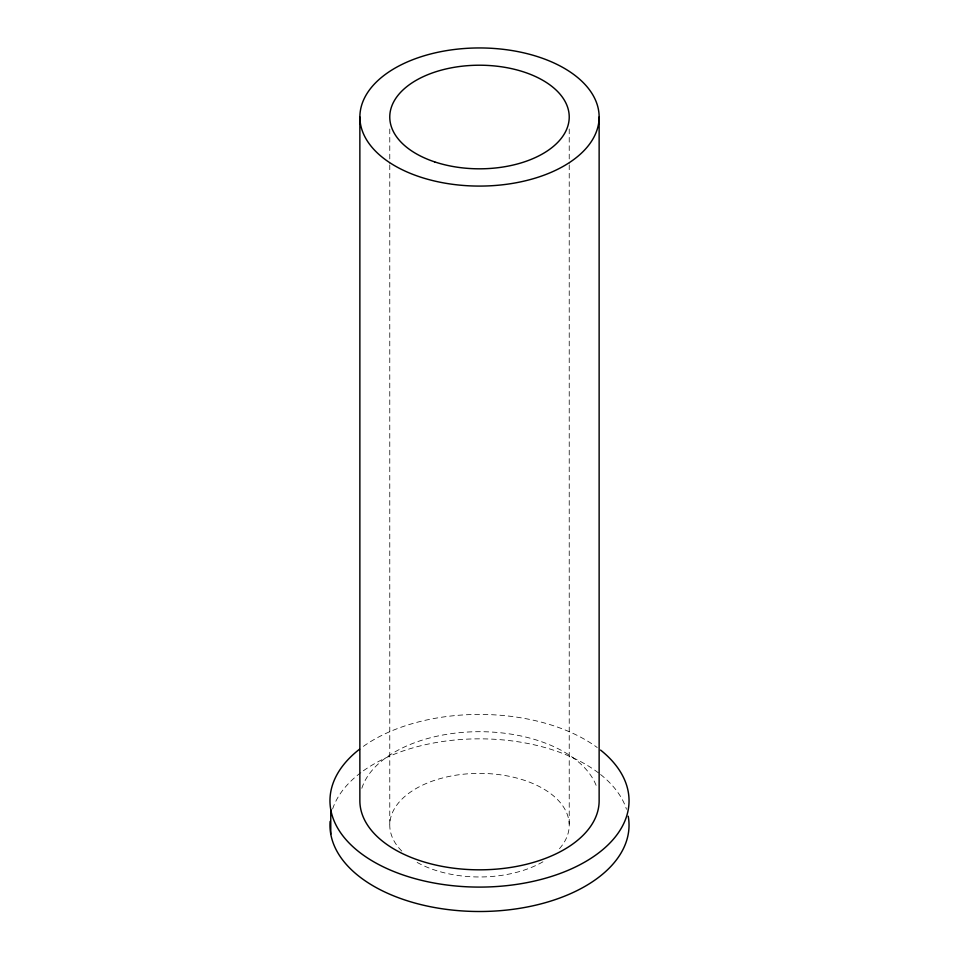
<?xml version="1.0" encoding="UTF-8"?>
<svg xmlns="http://www.w3.org/2000/svg" width="959" height="959" viewBox="0 0 959 959"><rect width="100%" height="100%" fill="white"/><g stroke="black" fill="none" stroke-linecap="round" stroke-linejoin="round"><path stroke-width="0.72" stroke-dasharray="4.79 3.6" d="M569.226 128.997L569.226 163.426M569.226 164.924L569.226 825.184M389.774 128.997L389.774 163.426M389.774 164.924L389.774 825.184M361.831 788.298A119.635 69.072 0 0 1 479.5 731.693A119.635 69.072 0 0 1 597.169 788.298M363.389 746.354A149.532 86.334 0 0 1 597.229 747.529M332.617 808.988A149.532 86.334 0 0 1 360.86 772.63M363.389 770.772A149.532 86.334 0 0 1 599.483 773.649M600.574 774.512A149.532 86.334 0 0 1 626.479 809.276M401.797 851.077A89.726 51.798 0 0 1 479.5 773.374A89.726 51.798 0 0 1 557.203 851.077M542.938 861.805A89.726 51.798 0 0 1 416.062 861.805"/><path stroke-width="1.44" d="M599.135 117.022A119.635 69.072 0 0 1 419.682 176.828A119.635 69.072 0 0 1 419.682 57.204A119.635 69.072 0 0 1 599.135 117.022L599.135 800.765A119.635 69.072 0 0 1 479.5 869.825A119.635 69.072 0 0 1 359.865 800.765L359.865 117.022M330.771 809.696L330.771 834.114M600.574 750.082A149.532 86.334 0 0 1 579.02 865.198A149.532 86.334 0 0 1 378.493 864.419A149.532 86.334 0 0 1 359.613 749.159M628.229 816.241A149.532 86.334 0 0 1 483.983 911.47A149.532 86.334 0 0 1 330.112 821.407M434.643 161.879A89.726 51.798 0 0 0 569.226 117.022A89.726 51.798 0 0 0 434.643 72.153A89.726 51.798 0 0 0 434.643 161.879"/></g></svg>
